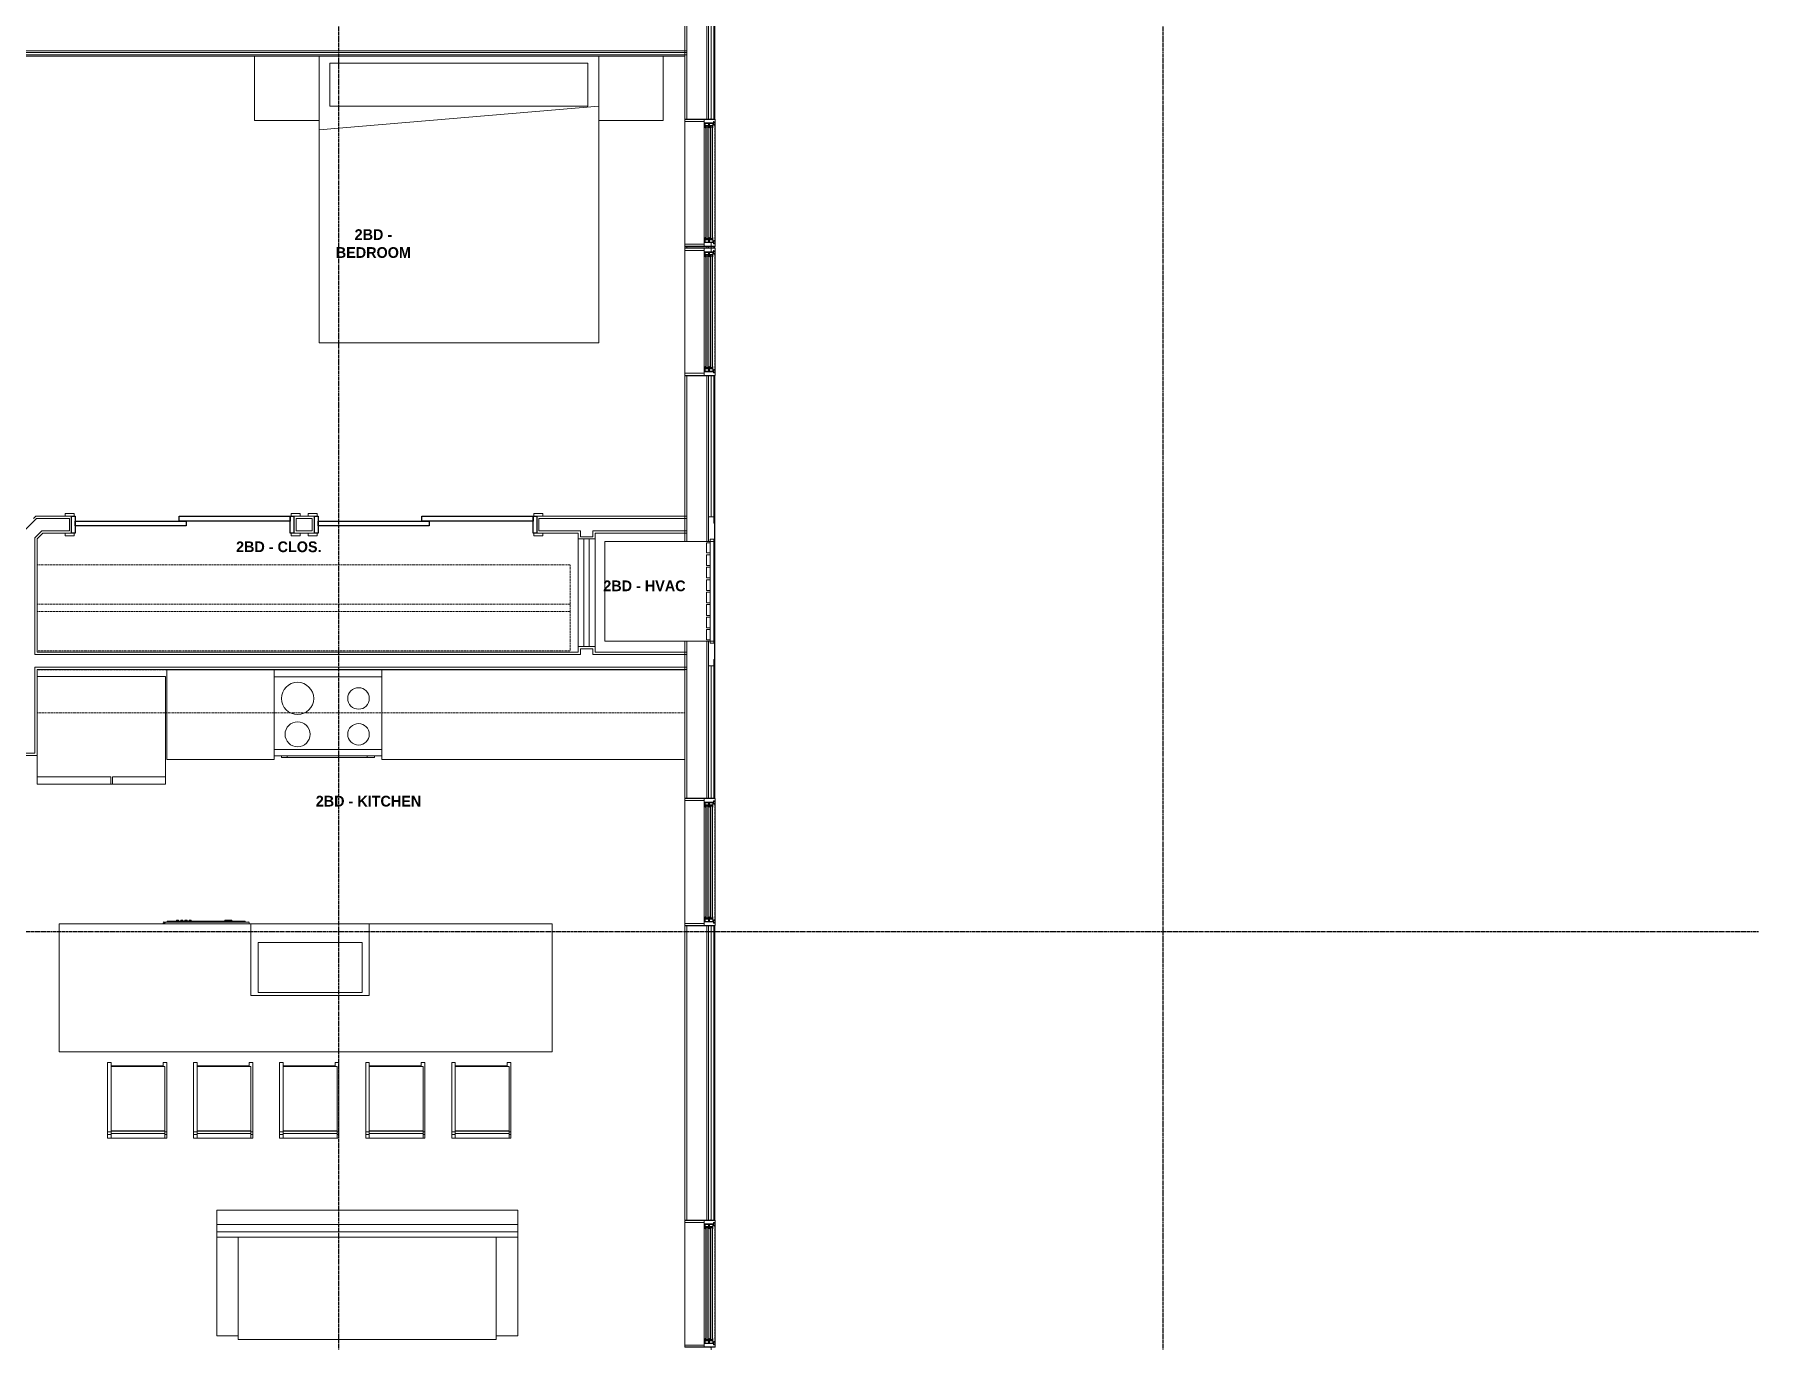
# Model space of a CAD drawing. Header units: inches. Extents: x -4093 to -1777, y 9773 to 12264.
# Drawn here: x -2258.2 to -1777.2, y 10052.9 to 10417.6 of the extents above; entities that cross this region are included whole.
import ezdxf

# ---------------------------------------------------------------- set-up
doc = ezdxf.new("R2010")
doc.units = ezdxf.units.IN
doc.header["$MEASUREMENT"] = 0
doc.linetypes.add('Dash', pattern=[0.25, 0.125, -0.125])
doc.linetypes.add('Grid Line 1_2_', pattern=[0.875, 0.5, -0.125, 0.125, -0.125])
for name, color, linetype, lineweight in [('0-1', 7, 'Continuous', 5), ('0-2', 7, 'Continuous', 9), ('A-AREA-IDEN', 2, 'Continuous', 9), ('A-DETL-GENF', 92, 'Continuous', 18), ('A-DETL-GENF-HDLN', 1, 'Dash', 9), ('A-DOOR-1', 7, 'Continuous', 9), ('A-DOOR-2', 10, 'Continuous', 30), ('A-DOOR-FRAM-1', 10, 'Continuous', 30), ('A-FLOR-1', 7, 'Continuous', 9), ('A-GENM', 5, 'Continuous', 9), ('A-GLAZ', 151, 'Continuous', 18), ('A-GLAZ-1', 151, 'Continuous', 9), ('A-GLAZ-2', 151, 'Continuous', 30), ('A-WALL', 113, 'Continuous', 18), ('A-WALL-1', 7, 'Continuous', 9), ('A-WALL-2', 250, 'Continuous', 18), ('A-WALL-3', 113, 'Continuous', 9), ('I-FURN', 30, 'Continuous', 9), ('I-FURN-1', 7, 'Continuous', 9), ('I-WALL-1', 7, 'Continuous', 9), ('P-SANR-FIXT-1', 7, 'Continuous', 9), ('Q-CASE-1', 7, 'Continuous', 9), ('Q-CASE-HDLN-1', 7, 'Dash', 9), ('Q-SPCQ-1', 7, 'Continuous', 9), ('S-GRID-1', 1, 'Grid Line 1_2_', 30)]:
    doc.layers.add(name, color=color, linetype=linetype, lineweight=lineweight)
doc.styles.add('Century Gothic_B', font='GOTHICB.TTF', dxfattribs={"height": 3})

# ---------------------------------------------------------------- blocks, each defined once
blk = doc.blocks.new('083100 - Access Doors and Panels - Type 1 - ACCESS PANEL - 2-6 X 6-0-3696233-BACKGROUND - 2ND FLOOR')
at = {"layer": 'A-DOOR-1'}
for p, q in [((-15, -0.75), (-15, 0.75)), ((-15, 0.75), (15, 0.75)), ((15, 0.75), (15, -0.75)), ((15, -0.75), (-15, -0.75))]:
    blk.add_line(p, q, dxfattribs=at)
blk = doc.blocks.new('SLIDING - FLUSH - SLIDING - FLUSH - 5-0 x 6-8-3203586-BACKGROUND - 2ND FLOOR')
at = {"layer": 'A-DOOR-1'}
for p, q in [((-32.75, 3.25), (-30.25, 3.25)), ((-32.75, 2.5), (-32.75, 3.25)), ((-30.25, 2.5), (-32.75, 2.5)), ((-30.25, 3.25), (-30.25, 2.5)), ((30.25, 3.25), (32.75, 3.25)), ((30.25, 2.5), (30.25, 3.25)), ((32.75, 2.5), (30.25, 2.5)), ((32.75, 3.25), (32.75, 2.5)), ((-32.75, -2.25), (-30.25, -2.25)), ((-32.75, -3), (-32.75, -2.25)), ((-30.25, -3), (-32.75, -3)), ((-30.25, -2.25), (-30.25, -3)), ((30.25, -2.25), (32.75, -2.25)), ((30.25, -3), (30.25, -2.25)), ((32.75, -3), (30.25, -3)), ((32.75, -2.25), (32.75, -3))]:
    blk.add_line(p, q, dxfattribs=at)
at = {"layer": 'A-DOOR-2'}
for p, q in [((-1, -0.88), (-1, 0.5)), ((-1, 0.5), (30, 0.5)), ((30, 0.5), (30, -0.88)), ((-30, -2.25), (-30, -0.88)), ((-30, -0.88), (1, -0.88)), ((1, -2.25), (-30, -2.25)), ((30, -0.88), (-1, -0.88)), ((1, -0.88), (1, -2.25))]:
    blk.add_line(p, q, dxfattribs=at)
at = {"layer": 'A-DOOR-FRAM-1'}
for p, q in [((-31, -2.25), (-31, 2.5)), ((-31, 2.5), (-30, 2.5)), ((-30, 2.5), (-30, -2.25)), ((30, 2.5), (31, 2.5)), ((30, -2.25), (30, 2.5)), ((31, 2.5), (31, -2.25)), ((-30, -2.25), (-31, -2.25)), ((31, -2.25), (30, -2.25))]:
    blk.add_line(p, q, dxfattribs=at)
blk = doc.blocks.new('Couch-Both_Arms-Generic - 1-1372852-BACKGROUND - 2ND FLOOR')
at = {"layer": 'I-FURN'}
for p, q in [((-42, 17.5), (-36, 17.5)), ((-42, -10), (-42, 17.5)), ((-36, 18.5), (36, 18.5)), ((-36, 17.5), (-36, 18.5)), ((-36, 17.5), (-36, -10)), ((36, 18.5), (36, 17.5)), ((36, 17.5), (42, 17.5)), ((36, -10), (36, 17.5)), ((42, 17.5), (42, -10)), ((-42, -10), (42, -10)), ((-42, -13.5), (-42, -10)), ((-42, -11.5), (42, -11.5)), ((-42, -13.5), (42, -13.5)), ((42, -13.5), (-42, -13.5)), ((42, -10), (42, -13.5))]:
    blk.add_line(p, q, dxfattribs=at)
at = {"layer": 'I-FURN-1'}
for p, q in [((-42, -17.5), (-42, -13.5)), ((42, -13.5), (42, -17.5)), ((42, -17.5), (-42, -17.5))]:
    blk.add_line(p, q, dxfattribs=at)
blk = doc.blocks.new('Bed-Standard - King 78_ x 80_-1242963-BACKGROUND - 2ND FLOOR')
at = {"layer": 'I-FURN-1'}
for p, q in [((49.69, 38.2), (-28.31, 38.2)), ((-28.31, 38.2), (-28.31, -41.8)), ((-25.31, 36.2), (-25.31, 24.2)), ((-25.31, 36.2), (46.69, 36.2)), ((46.69, 36.2), (46.69, 24.2)), ((49.69, -41.8), (49.69, 38.2)), ((49.69, 24.2), (-28.31, 17.63)), ((-25.31, 24.2), (46.69, 24.2)), ((-28.31, -41.8), (49.69, -41.8))]:
    blk.add_line(p, q, dxfattribs=at)
blk = doc.blocks.new('Table-Night Stand - 18_ x 18_ x 24_-V11-BACKGROUND - 2ND FLOOR')
at = {"layer": 'I-FURN-1'}
for p, q in [((18.15, 18), (0.15, 18)), ((18.15, 0), (18.15, 18)), ((0.15, 0), (18.15, 0))]:
    blk.add_line(p, q, dxfattribs=at)
blk = doc.blocks.new('Table-Night Stand - 18_ x 18_ x 24_-V12-BACKGROUND - 2ND FLOOR')
at = {"layer": 'I-FURN-1'}
for p, q in [((18.15, 18), (0.15, 18)), ((0.15, 18), (0.15, 0)), ((0.15, 0), (18.15, 0))]:
    blk.add_line(p, q, dxfattribs=at)
blk = doc.blocks.new('OD_CW_Closet - OD_CW_Closet-4058444-BACKGROUND - 2ND FLOOR')
at = {"layer": 'Q-CASE-HDLN-1'}
for p, q in [((149.46, 24), (0.74, 24)), ((0.74, 24), (0.74, 0)), ((149.46, 0), (149.46, 24)), ((0.74, 13), (149.46, 13)), ((0.74, 11), (149.46, 11)), ((0.74, 0), (149.46, 0))]:
    blk.add_line(p, q, dxfattribs=at)
blk = doc.blocks.new('OD_CW_Upper Cabinet - OD_CW_Upper Cabinet-4366991-BACKGROUND - 2ND FLOOR')
at = {"layer": 'Q-CASE-HDLN-1'}
for p, q in [((0.74, -24), (0.74, -12)), ((0.74, -12), (181.39, -12)), ((181.39, -12), (181.39, -24)), ((181.39, -24), (0.74, -24))]:
    blk.add_line(p, q, dxfattribs=at)
blk = doc.blocks.new('Refrigerator_-_Side-by-Side_6047 - 36_ X 30_-1372843-BACKGROUND - 2ND FLOOR')
at = {"layer": 'Q-SPCQ-1'}
for p, q in [((-17.88, 15.58), (17.87, 15.58)), ((-17.88, -14.42), (-17.88, 15.58)), ((-17.88, 15.58), (-3.13, 15.58)), ((-17.88, 15.58), (-17.88, 13.58)), ((-3.13, 13.58), (-3.13, 15.58)), ((-2.63, 15.58), (17.87, 15.58)), ((-2.63, 15.58), (-2.63, 13.58)), ((17.87, 15.58), (17.87, -14.42)), ((17.87, 13.58), (17.87, 15.58)), ((-3.13, 13.58), (-17.88, 13.58)), ((17.87, 13.58), (-2.63, 13.58)), ((17.87, -14.42), (-17.88, -14.42))]:
    blk.add_line(p, q, dxfattribs=at)
blk = doc.blocks.new('Stainless Steel Farmhous Kitchen Sink - Stainless Steel Farmhous Kitchen Sink-V90-BACKGROUND - 2ND FLOOR')
at = {"layer": 'P-SANR-FIXT-1'}
for p, q in [((-31, -16.96), (-31, -3)), ((-31, -3), (-2, -3)), ((-2, -3), (-2, -16.96)), ((-2, -16.96), (-31, -16.96)), ((-33, -22.2), (0, -22.2))]:
    blk.add_line(p, q, dxfattribs=at)
blk = doc.blocks.new('Casework 18 - Casework 7-4344429-BACKGROUND - 2ND FLOOR')
at = {"layer": 'Q-CASE-1'}
for p, q in [((-2191.3, 10240.29), (-2221.3, 10240.29)), ((-2221.3, 10240.29), (-2221.3, 10215.29)), ((-2076.8, 10240.29), (-2161.3, 10240.29)), ((-2191.3, 10215.29), (-2191.3, 10216.29)), ((-2161.3, 10216.29), (-2161.3, 10215.29)), ((-2221.3, 10215.29), (-2191.3, 10215.29)), ((-2161.3, 10215.29), (-2076.8, 10215.29)), ((-2197.8, 10169.41), (-2251.33, 10169.41)), ((-2251.33, 10169.41), (-2251.33, 10133.73)), ((-2197.8, 10149.45), (-2197.8, 10169.41)), ((-2113.8, 10169.41), (-2164.8, 10169.41)), ((-2164.8, 10169.41), (-2164.8, 10149.45)), ((-2113.8, 10133.73), (-2113.8, 10169.41)), ((-2164.8, 10149.45), (-2197.8, 10149.45)), ((-2251.33, 10133.73), (-2113.8, 10133.73))]:
    blk.add_line(p, q, dxfattribs=at)
blk = doc.blocks.new('Bar_Stool_6722_1_ - Bar_Stool_6722_1_-V95-BACKGROUND - 2ND FLOOR')
at = {"layer": 'I-FURN-1'}
for p, q in [((0, 19.21), (0, 21.13)), ((1, 21.13), (0, 21.13)), ((1, 21.13), (1, 20.14)), ((1, 20.14), (15.5, 20.14)), ((1, 20.14), (1, 20.06)), ((1, 20.06), (1, 19.99)), ((16, 20), (1, 20)), ((1, 19.89), (1, 19.99)), ((1, 17.63), (1, 19.89)), ((15.5, 20.14), (15.5, 21.13)), ((16.5, 21.13), (15.5, 21.13)), ((15.5, 20.06), (15.5, 20.14)), ((15.5, 19.99), (15.5, 20.06)), ((16, 19.99), (16, 19.89)), ((16, 19.89), (16, 17.63)), ((16.5, 21.13), (16.5, 19.21)), ((0, 17.72), (0, 19.21)), ((0, 1.78), (0, 17.72)), ((1, 2.03), (1, 17.63)), ((16, 17.63), (16, 2.03)), ((16.5, 19.21), (16.5, 17.72)), ((16.5, 17.72), (16.5, 1.78)), ((1, 1.78), (0, 1.78)), ((0, 1.78), (0, 0.98)), ((1, 0.98), (0, 0.98)), ((0, 0.98), (0, 0)), ((1, 1.91), (1, 2.03)), ((16, 2.03), (1, 2.03)), ((1, 1.24), (1, 1.91)), ((16, 1.91), (1, 1.91)), ((1, 0), (1, 1.24)), ((1, 1.24), (16, 1.24)), ((16, 2.03), (16, 1.91)), ((16, 1.91), (16, 1.24)), ((16.5, 1.78), (16, 1.78)), ((16, 1.24), (16, 0)), ((16.5, 0.98), (16, 0.98)), ((16.5, 0.98), (16.5, 1.78)), ((16.5, 0), (16.5, 0.98)), ((0, 0), (1, 0)), ((1, 0), (16, 0)), ((16, 0), (16.5, 0))]:
    blk.add_line(p, q, dxfattribs=at)
blk = doc.blocks.new('CTR - 1st Phase - Unit Layouts_rvt-1-BACKGROUND - 2ND FLOOR')
at = {"layer": 'A-FLOR-1'}
blk.add_line((-2076.8, 10411.54), (-2281.6, 10411.54), dxfattribs=at)
at = {"layer": 'A-WALL-1'}
for p, q in [((-2257.86, 10283.16), (-2258.48, 10282.54)), ((-2247.85, 10283.16), (-2257.86, 10283.16)), ((-2247.85, 10278.41), (-2247.85, 10283.16)), ((-2180.1, 10283.16), (-2185.85, 10283.16)), ((-2185.85, 10283.16), (-2185.85, 10278.41)), ((-2180.1, 10278.41), (-2180.1, 10283.16)), ((-2076.17, 10283.16), (-2118.1, 10283.16)), ((-2118.1, 10283.16), (-2118.1, 10278.41)), ((-2076.17, 10278.41), (-2076.17, 10283.16)), ((-2257.45, 10276.86), (-2255.89, 10278.41)), ((-2255.89, 10278.41), (-2247.85, 10278.41)), ((-2185.85, 10278.41), (-2180.1, 10278.41)), ((-2118.1, 10278.41), (-2106.55, 10278.41)), ((-2106.55, 10278.41), (-2106.55, 10276.79)), ((-2101.8, 10278.41), (-2076.17, 10278.41)), ((-2101.8, 10276.79), (-2101.8, 10278.41)), ((-2257.45, 10245.16), (-2257.45, 10276.86)), ((-2106.55, 10276.79), (-2104.92, 10276.79)), ((-2106.55, 10246.79), (-2106.55, 10276.79)), ((-2103.42, 10276.79), (-2101.8, 10276.79)), ((-2101.8, 10276.79), (-2101.8, 10246.79)), ((-2106.55, 10245.16), (-2257.45, 10245.16)), ((-2106.55, 10246.79), (-2106.55, 10245.16)), ((-2104.92, 10246.79), (-2106.55, 10246.79)), ((-2101.8, 10246.79), (-2103.42, 10246.79)), ((-2101.8, 10245.16), (-2101.8, 10246.79)), ((-2076.17, 10245.16), (-2101.8, 10245.16)), ((-2076.17, 10240.41), (-2076.17, 10245.16)), ((-2257.45, 10240.41), (-2076.17, 10240.41)), ((-2257.45, 10238.41), (-2257.45, 10240.41)), ((-2263.72, 10216.41), (-2257.45, 10216.41))]:
    blk.add_line(p, q, dxfattribs=at)
at = {"layer": 'A-WALL-2'}
for p, q in [((-2261.1, 10279.04), (-2257.6, 10282.54)), ((-2258.07, 10277.12), (-2256.78, 10278.41)), ((-2252.65, 10282.54), (-2257.6, 10282.54)), ((-2256.78, 10278.41), (-2256.15, 10279.04)), ((-2256.15, 10279.04), (-2248.47, 10279.04)), ((-2248.47, 10282.54), (-2252.65, 10282.54)), ((-2248.47, 10280.79), (-2248.47, 10282.54)), ((-2248.47, 10279.04), (-2248.47, 10280.79)), ((-2185.22, 10282.54), (-2185.22, 10280.79)), ((-2180.72, 10282.54), (-2185.22, 10282.54)), ((-2185.22, 10280.79), (-2185.22, 10279.04)), ((-2185.22, 10279.04), (-2180.72, 10279.04)), ((-2180.72, 10280.79), (-2180.72, 10282.54)), ((-2180.72, 10279.04), (-2180.72, 10280.79)), ((-2117.47, 10282.54), (-2117.47, 10280.79)), ((-2076.17, 10282.54), (-2117.47, 10282.54)), ((-2117.47, 10280.79), (-2117.47, 10279.04)), ((-2117.47, 10279.04), (-2105.92, 10279.04)), ((-2105.92, 10278.41), (-2105.92, 10279.04)), ((-2105.92, 10278.41), (-2105.92, 10277.41)), ((-2102.42, 10279.04), (-2076.17, 10279.04)), ((-2102.42, 10278.41), (-2102.42, 10279.04)), ((-2102.42, 10277.41), (-2102.42, 10278.41)), ((-2258.07, 10276.23), (-2258.07, 10277.12)), ((-2258.07, 10244.54), (-2258.07, 10276.23)), ((-2105.92, 10277.41), (-2104.17, 10277.41)), ((-2104.17, 10277.41), (-2102.42, 10277.41)), ((-2257.45, 10244.54), (-2258.07, 10244.54)), ((-2257.45, 10244.54), (-2105.92, 10244.54)), ((-2105.92, 10246.16), (-2105.92, 10245.16)), ((-2104.17, 10246.16), (-2105.92, 10246.16)), ((-2105.92, 10244.54), (-2105.92, 10245.16)), ((-2102.42, 10246.16), (-2104.17, 10246.16)), ((-2102.42, 10245.16), (-2102.42, 10246.16)), ((-2102.42, 10244.54), (-2102.42, 10245.16)), ((-2102.42, 10244.54), (-2076.17, 10244.54)), ((-2257.45, 10241.04), (-2258.07, 10241.04)), ((-2258.07, 10221.16), (-2258.07, 10241.04)), ((-2257.45, 10241.04), (-2076.17, 10241.04)), ((-2258.07, 10221.16), (-2258.07, 10220.54)), ((-2258.07, 10220.54), (-2258.07, 10217.04)), ((-2264.35, 10217.04), (-2258.07, 10217.04))]:
    blk.add_line(p, q, dxfattribs=at)
at = {"layer": 'Q-SPCQ-1'}
for p, q in [((-2191.3, 10238.29), (-2191.3, 10240.29)), ((-2191.3, 10240.29), (-2161.3, 10240.29)), ((-2161.3, 10240.29), (-2161.3, 10238.29)), ((-2191.3, 10218.04), (-2191.3, 10238.29)), ((-2191.3, 10238.29), (-2161.3, 10238.29)), ((-2161.3, 10238.29), (-2161.3, 10218.04)), ((-2191.3, 10218.04), (-2161.3, 10218.04)), ((-2191.3, 10218.04), (-2191.3, 10216.29)), ((-2161.3, 10218.04), (-2191.3, 10218.04)), ((-2161.3, 10216.29), (-2191.3, 10216.29)), ((-2189.3, 10216.29), (-2189.3, 10215.79)), ((-2187.69, 10215.79), (-2189.3, 10215.79)), ((-2187.69, 10216.29), (-2187.69, 10215.79)), ((-2165.43, 10215.79), (-2187.69, 10215.79)), ((-2165.43, 10215.79), (-2165.43, 10216.29)), ((-2163.3, 10215.79), (-2165.43, 10215.79)), ((-2163.3, 10215.79), (-2163.3, 10216.29)), ((-2161.3, 10216.29), (-2161.3, 10218.04)), ((-2222.3, 10169.72), (-2222.3, 10169.41)), ((-2221.23, 10169.91), (-2222.1, 10169.91)), ((-2198.5, 10169.91), (-2221.23, 10169.91)), ((-2221.21, 10170.16), (-2199.39, 10170.16)), ((-2221.21, 10169.91), (-2221.21, 10170.16)), ((-2218.58, 10170.41), (-2217.99, 10170.41)), ((-2218.58, 10170.41), (-2218.58, 10170.16)), ((-2217.99, 10170.16), (-2217.99, 10170.41)), ((-2217.4, 10170.41), (-2216.81, 10170.41)), ((-2217.4, 10170.41), (-2217.4, 10170.16)), ((-2216.81, 10170.16), (-2216.81, 10170.41)), ((-2216.22, 10170.41), (-2215.63, 10170.41)), ((-2216.22, 10170.41), (-2216.22, 10170.16)), ((-2215.63, 10170.16), (-2215.63, 10170.41)), ((-2215.04, 10170.41), (-2214.45, 10170.41)), ((-2215.04, 10170.41), (-2215.04, 10170.16)), ((-2214.45, 10170.16), (-2214.45, 10170.41)), ((-2205.09, 10170.41), (-2205.09, 10170.16)), ((-2205.09, 10170.41), (-2204.11, 10170.41)), ((-2204.11, 10170.41), (-2203.12, 10170.41)), ((-2203.12, 10170.16), (-2203.12, 10170.41)), ((-2199.39, 10169.91), (-2199.39, 10170.16)), ((-2198.3, 10169.41), (-2198.3, 10169.72))]:
    blk.add_line(p, q, dxfattribs=at)
for centre, radius, start, end in [((-2184.8, 10232.29), 4.5, 0, 180), ((-2167.8, 10232.29), 3, 0, 180), ((-2184.8, 10232.29), 4.5, 180, 0), ((-2167.8, 10232.29), 3, 180, 0), ((-2184.8, 10222.29), 3.5, 0, 180), ((-2167.8, 10222.29), 3, 0, 180), ((-2184.8, 10222.29), 3.5, 180, 0), ((-2167.8, 10222.29), 3, 180, 0), ((-2222.1, 10169.72), 0.197, 90, 180), ((-2221.23, 10168.84), 1.07, 90, 147.5725), ((-2198.5, 10169.72), 0.197, 0, 90), ((-2198.5, 10169.72), 0.197, 15, 75)]:
    blk.add_arc(centre, radius, start, end, dxfattribs=at)
at = {"layer": '0-2'}
for name, p in [('Table-Night Stand - 18_ x 18_ x 24_-V12-BACKGROUND - 2ND FLOOR', (-2196.95, 10393.52)), ('Bed-Standard - King 78_ x 80_-1242963-BACKGROUND - 2ND FLOOR', (-2150.49, 10373.32)), ('Table-Night Stand - 18_ x 18_ x 24_-V11-BACKGROUND - 2ND FLOOR', (-2100.95, 10393.52)), ('Casework 18 - Casework 7-4344429-BACKGROUND - 2ND FLOOR', (0, 0)), ('Bar_Stool_6722_1_ - Bar_Stool_6722_1_-V95-BACKGROUND - 2ND FLOOR', (-2237.8, 10109.62)), ('Bar_Stool_6722_1_ - Bar_Stool_6722_1_-V95-BACKGROUND - 2ND FLOOR', (-2213.8, 10109.62)), ('Bar_Stool_6722_1_ - Bar_Stool_6722_1_-V95-BACKGROUND - 2ND FLOOR', (-2189.8, 10109.62)), ('Bar_Stool_6722_1_ - Bar_Stool_6722_1_-V95-BACKGROUND - 2ND FLOOR', (-2165.8, 10109.62)), ('Bar_Stool_6722_1_ - Bar_Stool_6722_1_-V95-BACKGROUND - 2ND FLOOR', (-2141.8, 10109.62))]:
    blk.add_blockref(name, p, dxfattribs=at)
for name, p, rotation in [('SLIDING - FLUSH - SLIDING - FLUSH - 5-0 x 6-8-3203586-BACKGROUND - 2ND FLOOR', (-2216.85, 10280.91), 180), ('SLIDING - FLUSH - SLIDING - FLUSH - 5-0 x 6-8-3203586-BACKGROUND - 2ND FLOOR', (-2149.1, 10280.91), 180), ('083100 - Access Doors and Panels - Type 1 - ACCESS PANEL - 2-6 X 6-0-3696233-BACKGROUND - 2ND FLOOR', (-2104.17, 10261.79), 269.9999999998496), ('OD_CW_Closet - OD_CW_Closet-4058444-BACKGROUND - 2ND FLOOR', (-2107.99, 10269.57), 180), ('OD_CW_Upper Cabinet - OD_CW_Upper Cabinet-4366991-BACKGROUND - 2ND FLOOR', (-2076.06, 10216.29), 180), ('Refrigerator_-_Side-by-Side_6047 - 36_ X 30_-1372843-BACKGROUND - 2ND FLOOR', (-2239.57, 10223.99), 180), ('Stainless Steel Farmhous Kitchen Sink - Stainless Steel Farmhous Kitchen Sink-V90-BACKGROUND - 2ND FLOOR', (-2197.8, 10147.2), 180), ('Couch-Both_Arms-Generic - 1-1372852-BACKGROUND - 2ND FLOOR', (-2165.36, 10071.96), 180)]:
    blk.add_blockref(name, p, dxfattribs=dict(at, rotation=rotation))
blk = doc.blocks.new('CTR - 1st Phase - Common Walls_rvt-1-BACKGROUND - 2ND FLOOR')
at = {"layer": 'A-WALL-2'}
for p, q in [((-2076.17, 10413.04), (-2436.93, 10413.04)), ((-2076.17, 10412.54), (-2437.43, 10412.54))]:
    blk.add_line(p, q, dxfattribs=at)
at = {"layer": 'I-WALL-1'}
for p, q in [((-2076.17, 10411.91), (-2076.17, 10420.79)), ((-2438.05, 10411.91), (-2076.17, 10411.91))]:
    blk.add_line(p, q, dxfattribs=at)
blk = doc.blocks.new('CTR - 1st Phase - Structure_rvt-1-BACKGROUND - 2ND FLOOR')
at = {"layer": 'S-GRID-1'}
for p, q in [((-2173.32, 9772.61), (-2173.32, 12247.5)), ((-1943.32, 9772.61), (-1943.32, 12247.5)), ((-1777.25, 10167.19), (-4076.95, 10167.19))]:
    blk.add_line(p, q, dxfattribs=at)
blk = doc.blocks.new('Window-Double_Hung-Marvin-Essential - 2-WIDE _TEMP ALL LOW_ ESDH3066-3454271-BACKGROUND - 2ND FLOOR')
at = {"layer": 'A-DETL-GENF'}
for p, q in [((-19.25, -3.23), (-19.25, -3.19)), ((-19.25, -3.19), (-17.9, -3.19)), ((-17.75, -3.23), (-19.25, -3.23)), ((-17.9, -3.19), (-17.9, -3.08)), ((-17.9, -3.08), (-17.75, -3.08)), ((-16.72, -1.19), (-17.75, -1.19)), ((-17.75, -4.28), (-17.75, -1.19)), ((-17.75, -4.28), (-17.16, -4.28)), ((-17.08, -3.87), (-17.16, -4.28)), ((-17.08, -3.87), (-16.19, -3.87)), ((-16.85, -4.25), (-16.85, -3.87)), ((-16.3, -4.25), (-16.85, -4.25)), ((-16.72, -3.77), (-16.72, -1.19)), ((-16.38, -3.77), (-16.72, -3.77)), ((-16.56, -1.53), (-15.34, -1.53)), ((-16.56, -1.53), (-16.56, -2.47)), ((-15.34, -2.47), (-16.56, -2.47)), ((-16.56, -2.75), (-15.34, -2.75)), ((-16.56, -2.75), (-16.56, -3.69)), ((-15.34, -3.69), (-16.56, -3.69)), ((-16.38, -3.87), (-16.38, -3.77)), ((-16.18, -4.01), (-16.3, -4.01)), ((-16.3, -4.01), (-16.3, -4.25)), ((-16.19, -3.87), (-16.19, -3.97)), ((-16.19, -3.97), (-16.1, -3.97)), ((-16.18, -4.22), (-16.18, -4.01)), ((-16.18, -4.22), (-16.1, -4.22)), ((-16.1, -3.97), (-16.1, -4.22)), ((-15.28, -1.65), (-15.94, -1.65)), ((-15.94, -1.65), (-15.94, -2.37)), ((-15.94, -2.37), (-15.28, -2.37)), ((-15.28, -2.87), (-15.94, -2.87)), ((-15.94, -2.87), (-15.94, -3.59)), ((-15.94, -3.59), (-15.28, -3.59)), ((15.84, -1.66), (-15.84, -1.66)), ((-15.84, -1.66), (-15.84, -2.35)), ((15.84, -1.79), (-15.84, -1.79)), ((15.84, -2.23), (-15.84, -2.23)), ((15.84, -2.35), (-15.84, -2.35)), ((15.84, -2.88), (-15.84, -2.88)), ((-15.84, -2.88), (-15.84, -3.57)), ((15.84, -3.01), (-15.84, -3.01)), ((15.84, -3.45), (-15.84, -3.45)), ((15.84, -3.57), (-15.84, -3.57)), ((-15.54, -1.79), (-15.54, -2.23)), ((-15.54, -3.01), (-15.54, -3.45)), ((-15.34, -1.53), (-15.28, -1.59)), ((-15.34, -2.47), (-15.28, -2.41)), ((-15.34, -2.75), (-15.28, -2.81)), ((-15.34, -3.69), (-15.28, -3.63)), ((-15.28, -1.59), (-15.28, -1.65)), ((-15.28, -2.37), (-15.28, -2.41)), ((-15.28, -2.81), (-15.28, -2.87)), ((-15.28, -3.59), (-15.28, -3.63)), ((15.34, -1.53), (15.28, -1.59)), ((15.28, -1.59), (15.28, -1.65)), ((15.28, -1.65), (15.94, -1.65)), ((15.28, -2.37), (15.28, -2.41)), ((15.94, -2.37), (15.28, -2.37)), ((15.34, -2.47), (15.28, -2.41)), ((15.34, -2.75), (15.28, -2.81)), ((15.28, -2.81), (15.28, -2.87)), ((15.28, -2.87), (15.94, -2.87)), ((15.28, -3.59), (15.28, -3.63)), ((15.94, -3.59), (15.28, -3.59)), ((15.34, -3.69), (15.28, -3.63)), ((16.56, -1.53), (15.34, -1.53)), ((15.34, -2.47), (16.56, -2.47)), ((16.56, -2.75), (15.34, -2.75)), ((15.34, -3.69), (16.56, -3.69)), ((15.54, -1.79), (15.54, -2.23)), ((15.54, -3.01), (15.54, -3.45)), ((15.84, -1.66), (15.84, -2.35)), ((15.84, -2.88), (15.84, -3.57)), ((15.94, -1.65), (15.94, -2.37)), ((15.94, -2.87), (15.94, -3.59)), ((16.19, -3.97), (16.1, -3.97)), ((16.1, -3.97), (16.1, -4.22)), ((16.18, -4.22), (16.1, -4.22)), ((16.18, -4.22), (16.18, -4.01)), ((16.18, -4.01), (16.3, -4.01)), ((17.08, -3.87), (16.19, -3.87)), ((16.19, -3.87), (16.19, -3.97)), ((16.3, -4.01), (16.3, -4.25)), ((16.3, -4.25), (16.85, -4.25)), ((16.38, -3.87), (16.38, -3.77)), ((16.38, -3.77), (16.72, -3.77)), ((16.56, -1.53), (16.56, -2.47)), ((16.56, -2.75), (16.56, -3.69)), ((16.72, -3.77), (16.72, -1.19)), ((16.72, -1.19), (17.75, -1.19)), ((16.85, -4.25), (16.85, -3.87)), ((17.08, -3.87), (17.16, -4.28)), ((17.75, -4.28), (17.16, -4.28)), ((17.75, -4.28), (17.75, -1.19)), ((17.9, -3.08), (17.75, -3.08)), ((17.75, -3.23), (19.25, -3.23)), ((17.9, -3.19), (17.9, -3.08)), ((19.25, -3.19), (17.9, -3.19)), ((19.25, -3.23), (19.25, -3.19))]:
    blk.add_line(p, q, dxfattribs=at)
at = {"layer": 'A-DETL-GENF-HDLN'}
blk.add_line((16.1, -4.22), (-16.5, -4.22), dxfattribs=at)
at = {"layer": 'A-GLAZ'}
for p, q in [((-17.13, 4.19), (-17.75, 4.19)), ((-17.13, -1.16), (-17.13, 4.19)), ((17.12, 4.19), (17.75, 4.19)), ((17.12, 4.19), (17.12, -1.16))]:
    blk.add_line(p, q, dxfattribs=at)
at = {"layer": 'A-GLAZ-1'}
for p, q in [((-17.75, 4.19), (17.75, 4.19)), ((-17.75, -1.19), (17.75, -1.19)), ((17.75, -4.28), (-17.75, -4.28)), ((17.75, -4.19), (20.21, -4.19)), ((20.21, -4.25), (17.75, -4.25)), ((20.21, -4.19), (20.21, -4.25))]:
    blk.add_line(p, q, dxfattribs=at)
at = {"layer": 'A-GLAZ-2'}
for p, q in [((-17.75, -1.16), (-17.75, 4.19)), ((17.75, 4.19), (17.75, -1.16)), ((-17.75, -4.28), (-17.75, -1.19)), ((17.75, -1.19), (17.75, -4.28))]:
    blk.add_line(p, q, dxfattribs=at)
blk = doc.blocks.new('V-Series_EWC4_SPVU_RFA_2015 - 2ND AND 3RD FLOOR-2226480-BACKGROUND - 2ND FLOOR')
at = {"layer": 'A-GENM'}
for p, q in [((-3859.97, 11740.34), (-3859.97, 11739.78)), ((-3858.97, 11740.34), (-3859.97, 11740.34)), ((-3858.97, 11739.78), (-3858.97, 11740.34)), ((-3859.97, 11739.78), (-3859.97, 11711.9)), ((-3858.97, 11739.78), (-3859.97, 11739.78)), ((-3859.97, 11739.78), (-3858.97, 11739.78)), ((-3858.97, 11711.9), (-3858.97, 11739.78)), ((-3829.54, 11739.78), (-3858.97, 11739.78)), ((-3858.97, 11739.78), (-3858.97, 11739.34)), ((-3858.97, 11739.34), (-3857.97, 11739.34)), ((-3857.97, 11736.54), (-3858.97, 11736.54)), ((-3858.97, 11736.54), (-3858.97, 11736.04)), ((-3858.97, 11736.04), (-3857.97, 11736.04)), ((-3857.97, 11739.34), (-3857.97, 11736.54)), ((-3857.97, 11736.04), (-3857.97, 11733.06)), ((-3829.54, 11711.9), (-3829.54, 11739.78)), ((-3857.97, 11733.06), (-3858.97, 11733.06)), ((-3858.97, 11733.06), (-3858.97, 11732.56)), ((-3858.97, 11732.56), (-3857.97, 11732.56)), ((-3857.97, 11732.56), (-3857.97, 11729.57)), ((-3857.97, 11729.57), (-3858.97, 11729.57)), ((-3858.97, 11729.57), (-3858.97, 11729.07)), ((-3858.97, 11729.07), (-3857.97, 11729.07)), ((-3857.97, 11726.09), (-3858.97, 11726.09)), ((-3858.97, 11726.09), (-3858.97, 11725.59)), ((-3857.97, 11729.07), (-3857.97, 11726.09)), ((-3858.97, 11725.59), (-3857.97, 11725.59)), ((-3857.97, 11722.61), (-3858.97, 11722.61)), ((-3858.97, 11722.61), (-3858.97, 11722.11)), ((-3858.97, 11722.11), (-3857.97, 11722.11)), ((-3857.97, 11725.59), (-3857.97, 11722.61)), ((-3857.97, 11722.11), (-3857.97, 11719.12)), ((-3857.97, 11719.12), (-3858.97, 11719.12)), ((-3858.97, 11719.12), (-3858.97, 11718.62)), ((-3858.97, 11718.62), (-3857.97, 11718.62)), ((-3857.97, 11718.62), (-3857.97, 11715.64)), ((-3859.97, 11711.9), (-3858.97, 11711.9)), ((-3859.97, 11711.9), (-3859.97, 11711.34)), ((-3858.97, 11711.9), (-3859.97, 11711.9)), ((-3859.97, 11711.34), (-3858.97, 11711.34)), ((-3857.97, 11715.64), (-3858.97, 11715.64)), ((-3858.97, 11715.64), (-3858.97, 11715.14)), ((-3858.97, 11715.14), (-3857.97, 11715.14)), ((-3857.97, 11712.34), (-3858.97, 11712.34)), ((-3858.97, 11712.34), (-3858.97, 11711.9)), ((-3858.97, 11711.34), (-3858.97, 11711.9)), ((-3858.97, 11711.9), (-3829.54, 11711.9)), ((-3857.97, 11715.14), (-3857.97, 11712.34))]:
    blk.add_line(p, q, dxfattribs=at)
blk = doc.blocks.new('Perforated Panel at Magic-Pak - hvac panel - 2nd floor 2-2702972-BACKGROUND - 2ND FLOOR')
at = {"layer": 'A-GLAZ-1'}
for p, q in [((-19.01, -4.13), (19.01, -4.13)), ((19.01, -4.19), (-19.01, -4.19))]:
    blk.add_line(p, q, dxfattribs=at)
blk = doc.blocks.new('Window-Double_Hung-Marvin-Essential - 2-WIDE _TEMP ALL LOW_ ESDH3066-3454268-BACKGROUND - 2ND FLOOR')
at = {"layer": 'A-DETL-GENF'}
for p, q in [((-19.25, 3.23), (-19.25, 3.19)), ((-17.75, 3.23), (-19.25, 3.23)), ((-19.25, 3.19), (-17.9, 3.19)), ((-17.9, 3.19), (-17.9, 3.08)), ((-17.9, 3.08), (-17.75, 3.08)), ((-17.75, 4.28), (-17.16, 4.28)), ((-17.75, 4.28), (-17.75, 1.19)), ((-16.72, 1.19), (-17.75, 1.19)), ((-17.08, 3.87), (-17.16, 4.28)), ((-17.08, 3.87), (-16.19, 3.87)), ((-16.85, 4.25), (-16.85, 3.87)), ((-16.3, 4.25), (-16.85, 4.25)), ((-16.38, 3.77), (-16.72, 3.77)), ((-16.72, 3.77), (-16.72, 1.19)), ((-15.34, 3.69), (-16.56, 3.69)), ((-16.56, 2.75), (-16.56, 3.69)), ((-16.56, 2.75), (-15.34, 2.75)), ((-15.34, 2.47), (-16.56, 2.47)), ((-16.56, 1.53), (-16.56, 2.47)), ((-16.56, 1.53), (-15.34, 1.53)), ((-16.38, 3.87), (-16.38, 3.77)), ((-16.3, 4.01), (-16.3, 4.25)), ((-16.18, 4.01), (-16.3, 4.01)), ((-16.19, 3.97), (-16.1, 3.97)), ((-16.19, 3.87), (-16.19, 3.97)), ((-16.18, 4.22), (-16.1, 4.22)), ((-16.18, 4.22), (-16.18, 4.01)), ((-16.1, 3.97), (-16.1, 4.22)), ((-15.94, 2.87), (-15.94, 3.59)), ((-15.94, 3.59), (-15.28, 3.59)), ((-15.28, 2.87), (-15.94, 2.87)), ((-15.94, 1.65), (-15.94, 2.37)), ((-15.94, 2.37), (-15.28, 2.37)), ((-15.28, 1.65), (-15.94, 1.65)), ((15.84, 3.57), (-15.84, 3.57)), ((-15.84, 2.88), (-15.84, 3.57)), ((15.84, 3.45), (-15.84, 3.45)), ((15.84, 3.01), (-15.84, 3.01)), ((15.84, 2.88), (-15.84, 2.88)), ((15.84, 2.35), (-15.84, 2.35)), ((-15.84, 1.66), (-15.84, 2.35)), ((15.84, 2.23), (-15.84, 2.23)), ((15.84, 1.79), (-15.84, 1.79)), ((15.84, 1.66), (-15.84, 1.66)), ((-15.54, 3.01), (-15.54, 3.45)), ((-15.54, 1.79), (-15.54, 2.23)), ((-15.34, 3.69), (-15.28, 3.63)), ((-15.34, 2.75), (-15.28, 2.81)), ((-15.34, 2.47), (-15.28, 2.41)), ((-15.34, 1.53), (-15.28, 1.59)), ((-15.28, 3.59), (-15.28, 3.63)), ((-15.28, 2.81), (-15.28, 2.87)), ((-15.28, 2.37), (-15.28, 2.41)), ((-15.28, 1.59), (-15.28, 1.65)), ((15.34, 3.69), (15.28, 3.63)), ((15.28, 3.59), (15.28, 3.63)), ((15.94, 3.59), (15.28, 3.59)), ((15.28, 2.81), (15.28, 2.87)), ((15.28, 2.87), (15.94, 2.87)), ((15.34, 2.75), (15.28, 2.81)), ((15.34, 2.47), (15.28, 2.41)), ((15.28, 2.37), (15.28, 2.41)), ((15.94, 2.37), (15.28, 2.37)), ((15.28, 1.59), (15.28, 1.65)), ((15.28, 1.65), (15.94, 1.65)), ((15.34, 1.53), (15.28, 1.59)), ((15.34, 3.69), (16.56, 3.69)), ((16.56, 2.75), (15.34, 2.75)), ((15.34, 2.47), (16.56, 2.47)), ((16.56, 1.53), (15.34, 1.53)), ((15.54, 3.01), (15.54, 3.45)), ((15.54, 1.79), (15.54, 2.23)), ((15.84, 2.88), (15.84, 3.57)), ((15.84, 1.66), (15.84, 2.35)), ((15.94, 2.87), (15.94, 3.59)), ((15.94, 1.65), (15.94, 2.37)), ((16.18, 4.22), (16.1, 4.22)), ((16.1, 3.97), (16.1, 4.22)), ((16.19, 3.97), (16.1, 3.97)), ((16.18, 4.22), (16.18, 4.01)), ((16.18, 4.01), (16.3, 4.01)), ((16.19, 3.87), (16.19, 3.97)), ((17.08, 3.87), (16.19, 3.87)), ((16.3, 4.01), (16.3, 4.25)), ((16.3, 4.25), (16.85, 4.25)), ((16.38, 3.87), (16.38, 3.77)), ((16.38, 3.77), (16.72, 3.77)), ((16.56, 2.75), (16.56, 3.69)), ((16.56, 1.53), (16.56, 2.47)), ((16.72, 3.77), (16.72, 1.19)), ((16.72, 1.19), (17.75, 1.19)), ((16.85, 4.25), (16.85, 3.87)), ((17.08, 3.87), (17.16, 4.28)), ((17.75, 4.28), (17.16, 4.28)), ((17.75, 4.28), (17.75, 1.19)), ((17.75, 3.23), (19.25, 3.23)), ((17.9, 3.08), (17.75, 3.08)), ((17.9, 3.19), (17.9, 3.08)), ((19.25, 3.19), (17.9, 3.19)), ((19.25, 3.23), (19.25, 3.19))]:
    blk.add_line(p, q, dxfattribs=at)
at = {"layer": 'A-DETL-GENF-HDLN'}
blk.add_line((16.1, 4.22), (-16.5, 4.22), dxfattribs=at)
at = {"layer": 'A-GLAZ'}
for p, q in [((-17.13, 1.16), (-17.13, -4.19)), ((17.12, -4.19), (17.12, 1.16)), ((-17.13, -4.19), (-17.75, -4.19)), ((17.12, -4.19), (17.75, -4.19))]:
    blk.add_line(p, q, dxfattribs=at)
at = {"layer": 'A-GLAZ-1'}
for p, q in [((17.75, 4.28), (-17.75, 4.28)), ((-17.75, 1.19), (17.75, 1.19)), ((20.21, 4.25), (17.75, 4.25)), ((17.75, 4.19), (20.21, 4.19)), ((20.21, 4.19), (20.21, 4.25)), ((-17.75, -4.19), (17.75, -4.19))]:
    blk.add_line(p, q, dxfattribs=at)
at = {"layer": 'A-GLAZ-2'}
for p, q in [((-17.75, 4.28), (-17.75, 1.19)), ((-17.75, 1.16), (-17.75, -4.19)), ((17.75, 1.19), (17.75, 4.28)), ((17.75, -4.19), (17.75, 1.16))]:
    blk.add_line(p, q, dxfattribs=at)
blk = doc.blocks.new('Window-Double_Hung-Marvin-Essential - 1-WIDE _TEMP LOWER_ ESDH3066-3454270-BACKGROUND - 2ND FLOOR')
at = {"layer": 'A-DETL-GENF'}
for p, q in [((-19.25, 3.23), (-19.25, 3.19)), ((-17.75, 3.23), (-19.25, 3.23)), ((-19.25, 3.19), (-17.9, 3.19)), ((-17.9, 3.19), (-17.9, 3.08)), ((-17.9, 3.08), (-17.75, 3.08)), ((-17.75, 4.28), (-17.16, 4.28)), ((-17.75, 4.28), (-17.75, 1.19)), ((-16.72, 1.19), (-17.75, 1.19)), ((-17.08, 3.87), (-17.16, 4.28)), ((-17.08, 3.87), (-16.19, 3.87)), ((-16.85, 4.25), (-16.85, 3.87)), ((-16.3, 4.25), (-16.85, 4.25)), ((-16.38, 3.77), (-16.72, 3.77)), ((-16.72, 3.77), (-16.72, 1.19)), ((-15.34, 3.69), (-16.56, 3.69)), ((-16.56, 2.75), (-16.56, 3.69)), ((-16.56, 2.75), (-15.34, 2.75)), ((-15.34, 2.47), (-16.56, 2.47)), ((-16.56, 1.53), (-16.56, 2.47)), ((-16.56, 1.53), (-15.34, 1.53)), ((-16.38, 3.87), (-16.38, 3.77)), ((-16.3, 4.01), (-16.3, 4.25)), ((-16.18, 4.01), (-16.3, 4.01)), ((-16.19, 3.97), (-16.1, 3.97)), ((-16.19, 3.87), (-16.19, 3.97)), ((-16.18, 4.22), (-16.1, 4.22)), ((-16.18, 4.22), (-16.18, 4.01)), ((-16.1, 3.97), (-16.1, 4.22)), ((-15.94, 2.87), (-15.94, 3.59)), ((-15.94, 3.59), (-15.28, 3.59)), ((-15.28, 2.87), (-15.94, 2.87)), ((-15.94, 1.65), (-15.94, 2.37)), ((-15.94, 2.37), (-15.28, 2.37)), ((-15.28, 1.65), (-15.94, 1.65)), ((15.84, 3.57), (-15.84, 3.57)), ((-15.84, 2.88), (-15.84, 3.57)), ((15.84, 3.45), (-15.84, 3.45)), ((15.84, 3.01), (-15.84, 3.01)), ((15.84, 2.88), (-15.84, 2.88)), ((15.84, 2.35), (-15.84, 2.35)), ((-15.84, 1.66), (-15.84, 2.35)), ((15.84, 2.23), (-15.84, 2.23)), ((15.84, 1.79), (-15.84, 1.79)), ((15.84, 1.66), (-15.84, 1.66)), ((-15.54, 3.01), (-15.54, 3.45)), ((-15.54, 1.79), (-15.54, 2.23)), ((-15.34, 3.69), (-15.28, 3.63)), ((-15.34, 2.75), (-15.28, 2.81)), ((-15.34, 2.47), (-15.28, 2.41)), ((-15.34, 1.53), (-15.28, 1.59)), ((-15.28, 3.59), (-15.28, 3.63)), ((-15.28, 2.81), (-15.28, 2.87)), ((-15.28, 2.37), (-15.28, 2.41)), ((-15.28, 1.59), (-15.28, 1.65)), ((15.34, 3.69), (15.28, 3.63)), ((15.28, 3.59), (15.28, 3.63)), ((15.94, 3.59), (15.28, 3.59)), ((15.28, 2.81), (15.28, 2.87)), ((15.28, 2.87), (15.94, 2.87)), ((15.34, 2.75), (15.28, 2.81)), ((15.34, 2.47), (15.28, 2.41)), ((15.28, 2.37), (15.28, 2.41)), ((15.94, 2.37), (15.28, 2.37)), ((15.28, 1.59), (15.28, 1.65)), ((15.28, 1.65), (15.94, 1.65)), ((15.34, 1.53), (15.28, 1.59)), ((15.34, 3.69), (16.56, 3.69)), ((16.56, 2.75), (15.34, 2.75)), ((15.34, 2.47), (16.56, 2.47)), ((16.56, 1.53), (15.34, 1.53)), ((15.54, 3.01), (15.54, 3.45)), ((15.54, 1.79), (15.54, 2.23)), ((15.84, 2.88), (15.84, 3.57)), ((15.84, 1.66), (15.84, 2.35)), ((15.94, 2.87), (15.94, 3.59)), ((15.94, 1.65), (15.94, 2.37)), ((16.18, 4.22), (16.1, 4.22)), ((16.1, 3.97), (16.1, 4.22)), ((16.19, 3.97), (16.1, 3.97)), ((16.18, 4.22), (16.18, 4.01)), ((16.18, 4.01), (16.3, 4.01)), ((16.19, 3.87), (16.19, 3.97)), ((17.08, 3.87), (16.19, 3.87)), ((16.3, 4.01), (16.3, 4.25)), ((16.3, 4.25), (16.85, 4.25)), ((16.38, 3.87), (16.38, 3.77)), ((16.38, 3.77), (16.72, 3.77)), ((16.56, 2.75), (16.56, 3.69)), ((16.56, 1.53), (16.56, 2.47)), ((16.72, 3.77), (16.72, 1.19)), ((16.72, 1.19), (17.75, 1.19)), ((16.85, 4.25), (16.85, 3.87)), ((17.08, 3.87), (17.16, 4.28)), ((17.75, 4.28), (17.16, 4.28)), ((17.75, 4.28), (17.75, 1.19)), ((17.75, 3.23), (19.25, 3.23)), ((17.9, 3.08), (17.75, 3.08)), ((17.9, 3.19), (17.9, 3.08)), ((19.25, 3.19), (17.9, 3.19)), ((19.25, 3.23), (19.25, 3.19))]:
    blk.add_line(p, q, dxfattribs=at)
at = {"layer": 'A-DETL-GENF-HDLN'}
blk.add_line((16.1, 4.22), (-16.5, 4.22), dxfattribs=at)
at = {"layer": 'A-GLAZ'}
for p, q in [((-17.13, 1.16), (-17.13, -4.19)), ((17.12, -4.19), (17.12, 1.16)), ((-17.13, -4.19), (-17.75, -4.19)), ((17.12, -4.19), (17.75, -4.19))]:
    blk.add_line(p, q, dxfattribs=at)
at = {"layer": 'A-GLAZ-1'}
for p, q in [((17.75, 4.28), (-17.75, 4.28)), ((-17.75, 1.19), (17.75, 1.19)), ((20.46, 4.25), (17.75, 4.25)), ((17.75, 4.19), (20.46, 4.19)), ((20.46, 4.19), (20.46, 4.25)), ((-17.75, -4.19), (17.75, -4.19))]:
    blk.add_line(p, q, dxfattribs=at)
at = {"layer": 'A-GLAZ-2'}
for p, q in [((-17.75, 4.28), (-17.75, 1.19)), ((-17.75, 1.16), (-17.75, -4.19)), ((17.75, 1.19), (17.75, 4.28)), ((17.75, -4.19), (17.75, 1.16))]:
    blk.add_line(p, q, dxfattribs=at)

msp = doc.modelspace()

# ---------------------------------------------------------------- linework, layer by layer
at = {"layer": 'A-WALL'}
for p, q in [((-2076.17, 10393.94), (-2076.17, 10476.1)), ((-2070.67, 10393.94), (-2070.67, 10476.1)), ((-2070.17, 10393.94), (-2070.17, 10476.1)), ((-2069.42, 10393.94), (-2069.42, 10476.1)), ((-2068.67, 10393.94), (-2068.67, 10476.1)), ((-2076.17, 10357.94), (-2076.17, 10358.44)), ((-2070.67, 10357.94), (-2070.67, 10358.44)), ((-2070.17, 10357.94), (-2070.17, 10358.44)), ((-2069.42, 10357.94), (-2069.42, 10358.44)), ((-2068.67, 10357.94), (-2068.67, 10358.44)), ((-2076.17, 10276.13), (-2076.17, 10322.44)), ((-2070.67, 10276.13), (-2070.67, 10322.44)), ((-2070.17, 10282.95), (-2070.17, 10322.44)), ((-2069.42, 10282.95), (-2069.42, 10322.44)), ((-2068.67, 10282.95), (-2068.67, 10322.44)), ((-2076.17, 10204.4), (-2076.17, 10248.25)), ((-2070.67, 10204.4), (-2070.67, 10248.25)), ((-2070.17, 10204.4), (-2070.17, 10241.43)), ((-2069.42, 10204.4), (-2069.42, 10241.43)), ((-2068.67, 10204.4), (-2068.67, 10241.43)), ((-2076.17, 10086.74), (-2076.17, 10168.9)), ((-2070.67, 10086.74), (-2070.67, 10168.9)), ((-2070.17, 10086.74), (-2070.17, 10168.9)), ((-2069.42, 10086.74), (-2069.42, 10168.9)), ((-2068.67, 10086.74), (-2068.67, 10168.9))]:
    msp.add_line(p, q, dxfattribs=at)
at = {"layer": 'A-WALL-3'}
for p, q in [((-2076.8, 10476.1), (-2076.8, 10393.94)), ((-2068.42, 10396.4), (-2068.42, 10473.39)), ((-2071.45, 10393.94), (-2071.42, 10393.94)), ((-2076.8, 10358.44), (-2076.8, 10357.94)), ((-2071.42, 10358.44), (-2071.45, 10358.44)), ((-2071.45, 10357.94), (-2071.42, 10357.94)), ((-2068.42, 10357.94), (-2068.42, 10358.44)), ((-2076.8, 10322.44), (-2076.8, 10276.13)), ((-2071.42, 10322.44), (-2071.45, 10322.44)), ((-2068.42, 10281.2), (-2068.42, 10319.98)), ((-2070.17, 10276.13), (-2070.17, 10282.95)), ((-2070.17, 10282.95), (-2068.67, 10282.95)), ((-2068.67, 10282.95), (-2068.67, 10281.2)), ((-2068.67, 10281.2), (-2068.42, 10281.2)), ((-2076.8, 10276.13), (-2070.17, 10276.13)), ((-2076.8, 10248.25), (-2076.8, 10204.4)), ((-2070.17, 10248.25), (-2076.8, 10248.25)), ((-2070.17, 10241.43), (-2070.17, 10248.25)), ((-2068.67, 10241.43), (-2070.17, 10241.43)), ((-2068.42, 10243.18), (-2068.67, 10243.18)), ((-2068.67, 10243.18), (-2068.67, 10241.43)), ((-2068.42, 10204.4), (-2068.42, 10243.18)), ((-2071.45, 10204.4), (-2071.42, 10204.4)), ((-2076.8, 10168.9), (-2076.8, 10086.74)), ((-2071.42, 10168.9), (-2071.45, 10168.9)), ((-2068.42, 10089.2), (-2068.42, 10166.19)), ((-2071.45, 10086.74), (-2071.42, 10086.74))]:
    msp.add_line(p, q, dxfattribs=at)

# ---------------------------------------------------------------- block references
at = {"layer": '0-1'}
for name in ['CTR - 1st Phase - Structure_rvt-1-BACKGROUND - 2ND FLOOR', 'CTR - 1st Phase - Unit Layouts_rvt-1-BACKGROUND - 2ND FLOOR', 'CTR - 1st Phase - Common Walls_rvt-1-BACKGROUND - 2ND FLOOR']:
    msp.add_blockref(name, (0, 0), dxfattribs=at)
at = {"layer": 'A-GENM', "rotation": 180}
msp.add_blockref('V-Series_EWC4_SPVU_RFA_2015 - 2ND AND 3RD FLOOR-2226480-BACKGROUND - 2ND FLOOR', (-5928.65, 21988.03), dxfattribs=at)
at = {"layer": 'A-GLAZ-1'}
for name, p, rotation in [('Window-Double_Hung-Marvin-Essential - 2-WIDE _TEMP ALL LOW_ ESDH3066-3454271-BACKGROUND - 2ND FLOOR', (-2072.61, 10376.19), 89.99999999999991), ('Window-Double_Hung-Marvin-Essential - 2-WIDE _TEMP ALL LOW_ ESDH3066-3454268-BACKGROUND - 2ND FLOOR', (-2072.61, 10340.19), 269.9999999999999), ('Perforated Panel at Magic-Pak - hvac panel - 2nd floor 2-2702972-BACKGROUND - 2ND FLOOR', (-2072.61, 10262.19), 89.99999999999991), ('Window-Double_Hung-Marvin-Essential - 1-WIDE _TEMP LOWER_ ESDH3066-3454270-BACKGROUND - 2ND FLOOR', (-2072.61, 10186.65), 269.9999999999999), ('Window-Double_Hung-Marvin-Essential - 2-WIDE _TEMP ALL LOW_ ESDH3066-3454271-BACKGROUND - 2ND FLOOR', (-2072.61, 10068.99), 89.99999999999991)]:
    msp.add_blockref(name, p, dxfattribs=dict(at, rotation=rotation))

# ---------------------------------------------------------------- texts
at = {"layer": 'A-AREA-IDEN', "char_height": 3, "attachment_point": 1, "style": 'Century Gothic_B'}
for s, insert, width in [('2BD -', (-2168.89, 10363.22), 13.13), ('BEDROOM', (-2174.14, 10358.22), 25.755), ('2BD - CLOS.', (-2201.97, 10276.11), 29.29), ('2BD - HVAC', (-2099.52, 10265.21), 29.593), ('2BD - KITCHEN', (-2179.73, 10205.13), 35.451)]:
    msp.add_mtext(s, dxfattribs=dict(at, insert=insert, width=width))

doc.saveas('drawing.dxf')
